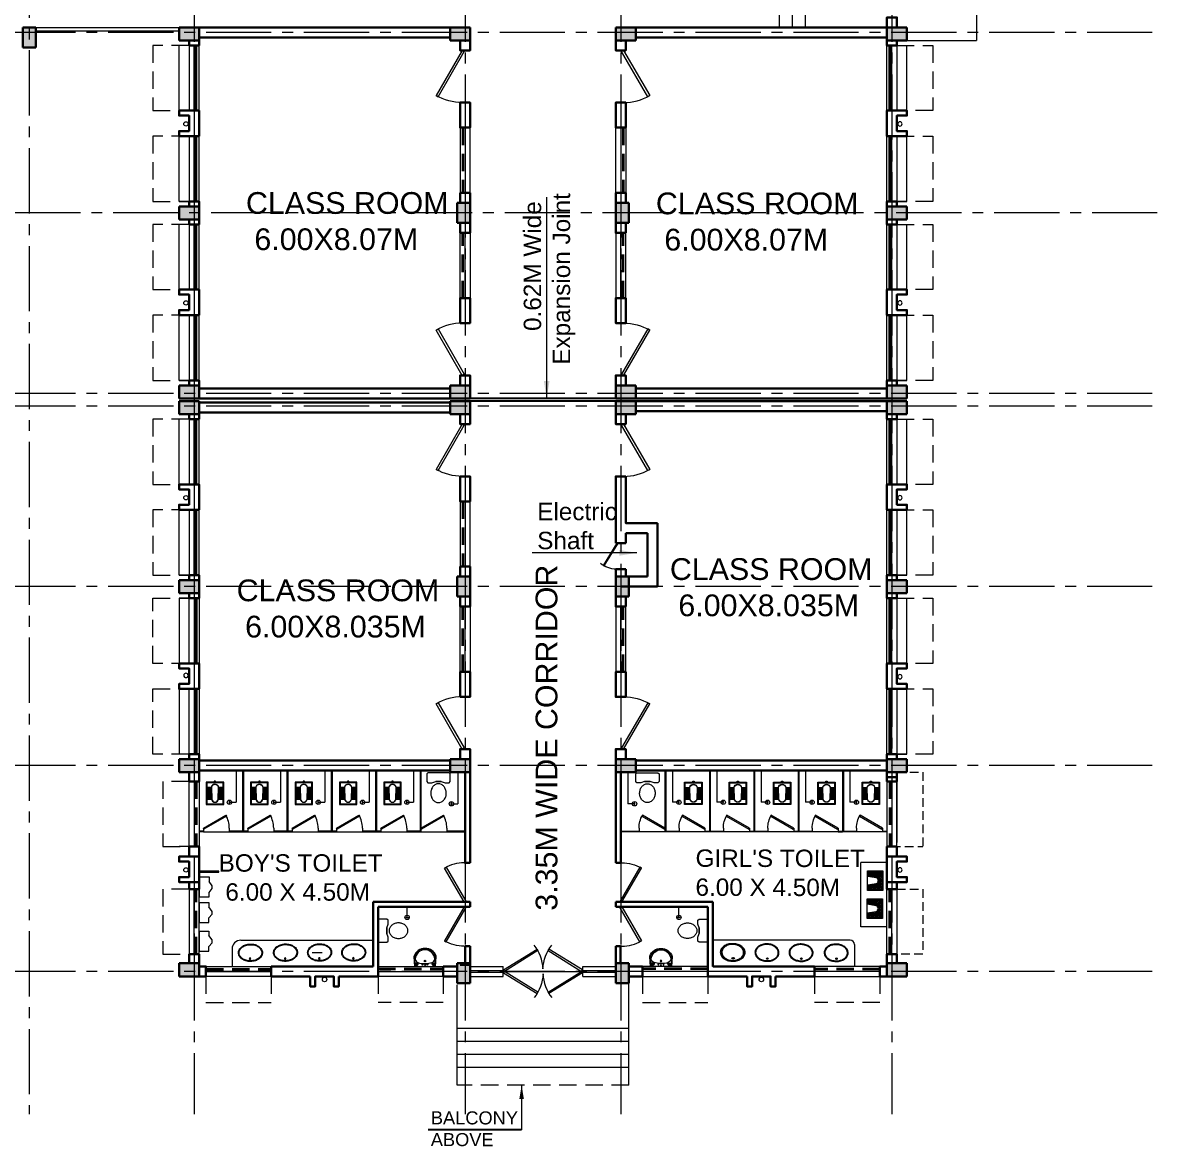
# Model space of a CAD drawing. Extents: x 1465 to 2206, y 779 to 1116.
# Drawn here: x 1836.21 to 1862.29, y 878.98 to 904.81 of the extents above; entities that cross this region are included whole.
import ezdxf

# ---------------------------------------------------------------- set-up
doc = ezdxf.new("R2010")
doc.units = 0
doc.header["$LTSCALE"] = 40
doc.header["$MEASUREMENT"] = 0
doc.linetypes.add('CENTER2', pattern=[1.125, 0.75, -0.125, 0.125, -0.125])
doc.linetypes.add('DASHED', pattern=[0.75, 0.5, -0.25])
doc.layers.get('0').update_dxf_attribs({"linetype": 'CONTINUOUS'})
for name, color, linetype, lineweight in [('CLL LEV.', 252, 'CONTINUOUS', 18), ('COLUMN', 251, 'CONTINUOUS', 30), ('CUBICAL TOILET', 160, 'CONTINUOUS', 9), ('Door', 54, 'CONTINUOUS', 15), ('elevation', 1, 'CONTINUOUS', 13), ('FIXTURE', 13, 'CONTINUOUS', 9), ('Furniture', 13, 'CONTINUOUS', 13), ('PROJECTION', 32, 'DASHED', 13), ('Railing', 22, 'CONTINUOUS', 13), ('Stair', 1, 'CONTINUOUS', 15), ('VENTILATOR', 6, 'DASHED', 13), ('Wall', 7, 'CONTINUOUS', 30), ('Window', 150, 'CONTINUOUS', 13), ('Window-Wall', 7, 'CONTINUOUS', 13)]:
    doc.layers.add(name, color=color, linetype=linetype, lineweight=lineweight)
for name, color, linetype in [('Dim', 251, 'CONTINUOUS'), ('EXPANSION JOINT', 244, 'CONTINUOUS'), ('GRID', 4, 'CENTER2'), ('Hatch', 251, 'CONTINUOUS'), ('Text', 7, 'CONTINUOUS')]:
    doc.layers.add(name, color=color, linetype=linetype)
doc.styles.add('L120', font='simplex.shx', dxfattribs={"height": 3})
doc.styles.get("Standard").update_dxf_attribs({"font": 'txt.shx', "height": 0.03937})
doc.styles.add('Tabrej.', font='GOTHIC.TTF', dxfattribs={"height": 1})
doc.dimstyles.get("Standard").update_dxf_attribs({"dimtxt": 0.18, "dimasz": 0.18, "dimexe": 0.18, "dimexo": 0.0625, "dimgap": 0.09, "dimtad": 0, "dimtih": 1, "dimtoh": 1, "dimdec": 4, "dimzin": 0, "dimdsep": 46, "dimtxsty": 'Standard', "dimcen": 0.09, "dimadec": 0, "dimazin": 0, "dimtfac": 1, "dimtdec": 4, "dimtofl": 0, "dimtmove": 0, "dimatfit": 3, "dimfxl": 0, "dimtolj": 1, "dimtzin": 0, "dimarcsym": 0})

# ---------------------------------------------------------------- blocks, each defined once
blk = doc.blocks.new('COLUMN 546')
at = {"layer": 'Hatch'}
h = blk.add_hatch(color=0, dxfattribs=at)
h.dxf.hatch_style = 1
h.paths.add_polyline_path([(0, 0), (0.3, 0), (0.3, 0.46), (0, 0.46)])
at = {"layer": 'COLUMN'}
for p, q in [((0.3, 0.46), (0, 0.46)), ((0, 0.46), (0, 0)), ((0.3, 0), (0.3, 0.46)), ((0, 0), (0.3, 0))]:
    blk.add_line(p, q, dxfattribs=at)
blk = doc.blocks.new('VENT 2')
at = {"layer": 'VENTILATOR', "ltscale": 0.02}
for p, q in [((0, 0.182), (1.5, 0.182)), ((0, 0.152), (1.5, 0.152))]:
    blk.add_line(p, q, dxfattribs=at)
at = {"layer": 'Window-Wall'}
for p, q in [((0, 0.23), (1.5, 0.23)), ((0, 0), (0, 0.23)), ((0, 0.115), (1.5, 0.115)), ((1.5, 0), (0, 0)), ((1.5, 0.23), (1.5, 0))]:
    blk.add_line(p, q, dxfattribs=at)
blk = doc.blocks.new('*U14')
for p, q in [((0, 0), (0, -6)), ((40, 0), (40, -6))]:
    blk.add_line(p, q)
blk.add_lwpolyline([(0, 0), (34.64, 20), (35.52, 18.48), (0.87, -1.52)], close=True)
blk.add_arc((0, 0), 40, 0, 30)
blk = doc.blocks.new('DOOR1')
at = {"layer": 'Door', "xscale": 0.0300000000000013, "yscale": 0.0300000000000013, "zscale": 0.0300000000000013}
blk.add_blockref('*U14', (0, 0.18), dxfattribs=at)
blk = doc.blocks.new('class 1')
at = {"layer": 'Wall'}
for points in [[(0.23, 0), (0, 0), (0, -0.23), (0.23, -0.23), (0.23, 0)], [(0.23, -1.43), (0, -1.43), (0, -2.005), (0.23, -2.005), (0.23, -1.43)], [(0.23, -3.505), (0, -3.505), (0, -3.735), (0.23, -3.735), (0.23, -3.505)]]:
    blk.add_lwpolyline(points, dxfattribs=at)
at = {"layer": 'Wall', "rotation": 270}
for name, p in [('DOOR1', (0, -0.23)), ('VENT 2', (0, -2.005))]:
    blk.add_blockref(name, p, dxfattribs=at)
blk = doc.blocks.new('WINDOW 1')
at = {"layer": 'CLL LEV.'}
for p, q in [((0, -0.23), (0, -0.46)), ((1.5, -0.23), (1.5, -0.46)), ((0, -0.46), (1.5, -0.46))]:
    blk.add_line(p, q, dxfattribs=at)
at = {"layer": 'PROJECTION', "ltscale": 0.02}
for p, q in [((0, -1.06), (0, -0.23)), ((1.5, -0.23), (1.5, -1.06)), ((1.5, -1.06), (0, -1.06))]:
    blk.add_line(p, q, dxfattribs=at)
at = {"layer": 'Window'}
for p, q in [((0, -0.051), (1.5, -0.051)), ((0, -0.081), (1.5, -0.081))]:
    blk.add_line(p, q, dxfattribs=at)
at = {"layer": 'Window-Wall'}
for p, q in [((0, 0), (1.5, 0)), ((0, -0.23), (0, 0)), ((1.5, 0), (1.5, -0.23)), ((0, -0.115), (1.5, -0.115)), ((1.5, -0.23), (0, -0.23))]:
    blk.add_line(p, q, dxfattribs=at)
blk = doc.blocks.new('SHAFT2')
at = {"layer": 'FIXTURE'}
blk.add_circle((0.302, 0.307), 0.05, dxfattribs=at)
at = {"layer": 'Wall'}
blk.add_lwpolyline([(0, 0.585), (0.46, 0.585), (0.46, 0.47), (0.23, 0.47), (0.23, 0.115), (0.46, 0.115), (0.46, 0), (0, 0), (0, 0.585)], dxfattribs=at)
blk = doc.blocks.new('Door - Left Hung 36 in.')
blk.add_lwpolyline([(0.8, -1.3), (0, 0), (31.2, 18), (31.9, 16.7)], close=True)
blk.add_arc((0, 0), 36, 0, 37.3101)
blk = doc.blocks.new('RSA BASIN 9')
for points in [[(-0.1, -16.2, 0.340881), (10, -9, 0.074195), (10.1, -8.9), (9.5, 0), (-9.5, 0), (-10, -8.8, 0.082611), (-10, -9.2, 0.330812), (-0.1, -16.2)], [(0, -15, 0.391482), (8.9, -6.7, 0.252869), (6.5, -3.5, 0.087242), (0, -2.5, 0.079484), (-6.5, -3.5, 0.2542), (-8.8, -6.7, 0.39026), (0, -15)], [(-8.6, -2, -0.907437), (-8.4, -1.8), (-7.5, -2.6, -0.907437), (-7.6, -2.7)], [(-8.2, -1.6, -0.907437), (-8.1, -1.5), (-7.1, -2.3, -0.907437), (-7.3, -2.4)], [(-7.8, -1.3, -0.907437), (-7.7, -1.2), (-6.8, -1.9, -0.907437), (-6.9, -2.1)], [(7.8, -1.3, 0.907437), (7.7, -1.2), (6.8, -1.9, 0.907437), (6.9, -2.1)], [(8.2, -1.6, 0.907437), (8.1, -1.5), (7.1, -2.3, 0.907437), (7.3, -2.4)], [(8.6, -2, 0.907437), (8.4, -1.8), (7.5, -2.6, 0.907437), (7.6, -2.7)]]:
    blk.add_lwpolyline(points, format="xyb", close=True)
for points in [[(-5.9, -3.3), (-6.2, -3, -0.183787), (-6.2, -2.7, 0.126662), (-6.2, -2.4), (-6.6, -1.4, 0.35453), (-7.1, -1), (-8.7, -1, 0.414214), (-9.1, -1.4), (-9.6, -9.1, 0.329849), (-0.1, -15.8, 0.338736), (9.6, -8.9, 0.075632), (9.7, -8.8), (9.1, -1.4, 0.414214), (8.7, -1), (7.1, -1, 0.35453), (6.6, -1.4), (6.2, -2.4, 0.126662), (6.2, -2.7, -0.183787), (6.2, -3), (5.9, -3.3)], [(-6.2, -3.4), (-6.2, -3.3, 0.220542), (-6.5, -3.1), (-8.7, -2.8, -0.361119), (-9.2, -2.3)], [(6.2, -3.4), (6.2, -3.3, -0.220542), (6.5, -3.1), (8.7, -2.8, 0.358803), (9.2, -2.3, 0.358803)]]:
    blk.add_lwpolyline(points, format="xyb")
for centre, radius in [((-2.3, -1.6), 0.399), ((0, -4.8), 0.771), ((0, -4.8), 0.602), ((0, -1.2), 0.399), ((2.3, -1.5), 0.399)]:
    blk.add_circle(centre, radius)
blk = doc.blocks.new('RSA CL6')
for p, q in [((5.5, 3.5), (5.5, 7.3)), ((5.9, 3.5), (5.9, 7.3)), ((6.3, 3.5), (6.3, 7.3)), ((6.7, 3.4), (6.7, 7.3)), ((7.1, 3.4), (7.1, 7.3)), ((7.5, 3.4), (7.5, 7.3)), ((7.9, 3.4), (7.9, 7.3)), ((8.3, 3.4), (8.3, 7.3)), ((8.7, 3.4), (8.7, 7.3)), ((9.1, 3.4), (9.1, 7.3)), ((9.4, 3.4), (9.4, 7.3)), ((9.8, 3.4), (9.8, 7.3)), ((10.2, 3.4), (10.2, 7.3)), ((10.6, 3.4), (10.6, 7.3)), ((11, 3.3), (11, 7.3)), ((11.4, 3.3), (11.4, 7.3)), ((11.8, 3.3), (11.8, 7.3)), ((12.2, 3.3), (12.2, 7.3)), ((12.6, 3.3), (12.6, 7.3)), ((13, 3.3), (13, 7.3)), ((13.4, 3.3), (13.4, 7.3)), ((13.8, 3.3), (13.8, 7.3)), ((14.2, 3.3), (14.2, 7.3)), ((14.6, 3.3), (14.6, 7.3)), ((15, 3.2), (15, 7.3)), ((15.4, 3.2), (15.4, 7.3)), ((15.7, 3.2), (15.7, 7.3)), ((16.1, 3.2), (16.1, 7.3)), ((16.1, 7.3), (16.1, 3.2)), ((5.5, -7.3), (5.5, -3.5)), ((5.9, -7.3), (5.9, -3.5)), ((6.3, -7.3), (6.3, -3.4)), ((6.7, -7.3), (6.7, -3.4)), ((7.1, -7.3), (7.1, -3.4)), ((7.5, -7.3), (7.5, -3.4)), ((7.9, -7.3), (7.9, -3.4)), ((8.3, -7.3), (8.3, -3.4)), ((8.7, -7.3), (8.7, -3.4)), ((9.1, -7.3), (9.1, -3.4)), ((9.4, -7.3), (9.4, -3.4)), ((9.8, -7.3), (9.8, -3.3)), ((10.2, -7.3), (10.2, -3.3)), ((10.6, -7.3), (10.6, -3.3)), ((11, -7.3), (11, -3.3)), ((11.4, -7.3), (11.4, -3.3)), ((11.8, -7.3), (11.8, -3.3)), ((12.2, -7.3), (12.2, -3.3)), ((12.6, -7.3), (12.6, -3.3)), ((13, -7.3), (13, -3.3)), ((13.4, -7.3), (13.4, -3.2)), ((13.8, -7.3), (13.8, -3.2)), ((14.2, -7.3), (14.2, -3.2)), ((14.6, -7.3), (14.6, -3.2)), ((15, -7.3), (15, -3.2)), ((15.4, -7.3), (15.4, -3.2)), ((15.7, -7.3), (15.7, -3.2)), ((16.1, -3.2), (16.1, -7.3)), ((16.1, -7.3), (16.1, -3.2))]:
    blk.add_line(p, q)
blk.add_lwpolyline([(0.8, -0.6), (0, -0.6), (0, 0.6), (0.8, 0.6)])
for points in [[(0.8, 7.9), (20.9, 7.9), (20.9, -7.9), (0.8, -7.9)], [(1.4, 7.3), (20.3, 7.3), (20.3, -7.3), (1.4, -7.3)]]:
    blk.add_lwpolyline(points, close=True)
for points in [[(5.5, 3.5), (16.1, 3.2, -0.899983), (16.1, -3.2), (5.5, -3.5, -0.799392)], [(5.5, 3.3), (16.1, 3, -0.897689), (16.1, -3), (5.6, -3.3, -0.793494), (5.5, 3.3)]]:
    blk.add_lwpolyline(points, format="xyb", close=True)
blk = doc.blocks.new('ENGLISH SHEET')
at = {"layer": 'FIXTURE'}
for p, q in [((4663.798, 251.204), (4663.773, 251.179)), ((4663.773, 251.179), (4663.773, 250.696)), ((4663.976, 251.204), (4663.798, 251.204)), ((4664.002, 251.179), (4663.976, 251.204)), ((4664.002, 251.09), (4664.002, 251.179)), ((4663.976, 251.001), (4664.002, 251.09)), ((4663.976, 250.874), (4663.976, 251.001)), ((4663.976, 251.001), (4663.976, 250.874)), ((4663.773, 250.696), (4663.798, 250.67)), ((4663.798, 250.67), (4663.976, 250.67)), ((4664.002, 250.785), (4663.976, 250.874)), ((4663.976, 250.67), (4664.002, 250.696)), ((4664.002, 250.696), (4664.002, 250.785))]:
    blk.add_line(p, q, dxfattribs=at)
blk.add_lwpolyline([(4664.459, 250.937, 0.117036), (4664.443, 251.003, 0.104338), (4664.396, 251.063, 0.09029), (4664.321, 251.105, 0.09898), (4664.243, 251.115, 0.08237), (4664.159, 251.101, 0.09029), (4664.09, 251.063, 0.104338), (4664.043, 251.003, 0.117036), (4664.027, 250.937, 0.117036), (4664.043, 250.871, 0.104338), (4664.09, 250.811, 0.09029), (4664.159, 250.773, 0.08237), (4664.243, 250.759, 0.08237), (4664.327, 250.773, 0.09029), (4664.396, 250.811, 0.104338), (4664.443, 250.871, 0.117036)], format="xyb", close=True, dxfattribs=at)
blk = doc.blocks.new('RSA BASIN 2')
for points in [[(10.7, -8.1, 0.12976), (10, -5.2, 0.106426), (7.6, -2.5, 0.084431), (4.3, -0.7, 0.073534), (0, 0, 0.073534), (-4.3, -0.5, 0.084431), (-7.7, -2.2, 0.106426), (-10.2, -4.8, 0.12976), (-11, -7.7, 0.12976), (-10.3, -10.6, 0.106426), (-7.9, -13.3, 0.084431), (-4.6, -15.1, 0.073534), (-0.3, -15.8, 0.073534), (4, -15.3, 0.084431), (7.4, -13.6, 0.106426), (9.9, -11, 0.12976)], [(10.1, -7.9, 0.119977), (9.4, -5.5, 0.106426), (7.3, -2.9, 0.084431), (4.1, -1.3, 0.073534), (0, -0.6, 0.073534), (-4.1, -1.1, 0.084431), (-7.4, -2.6, 0.106426), (-9.7, -5.1, 0.12976), (-10.4, -7.7, 0.009633), (-10.4, -7.9, 0.119977), (-9.8, -10.3, 0.106426), (-7.6, -12.9, 0.084431), (-4.4, -14.5, 0.073534), (-0.3, -15.2, 0.073534), (3.8, -14.7, 0.084431), (7.1, -13.2, 0.106426), (9.3, -10.7, 0.12976), (10.1, -8.1, 0.009633)]]:
    blk.add_lwpolyline(points, format="xyb", close=True)
for radius in [0.7, 0.479]:
    blk.add_circle((-0.5, -2.5), radius)
blk = doc.blocks.new('Urinal 1')
for p, q in [((0, 9), (9, 9)), ((0, 9), (0, -9)), ((9, 9), (9, 5)), ((12, 1), (9, 5)), ((12, -1.5), (12, 1)), ((0, -9), (9, -9)), ((9, -5), (12, -1.5)), ((9, -9), (9, -5))]:
    blk.add_line(p, q)
blk = doc.blocks.new('*X19')
at = {"color": 0}
for p, q in [((705, 323), (943, 561)), ((705, 365), (900, 561)), ((705, 408), (858, 561)), ((705, 450), (815, 561)), ((705, 493), (773, 561)), ((705, 535), (730, 561)), ((848, 383), (705, 526)), ((854, 419), (712, 561)), ((866, 449), (755, 561)), ((888, 469), (797, 561)), ((921, 479), (839, 561)), ((1145, 298), (882, 561)), ((899, 474), (985, 561)), ((1145, 340), (924, 561)), ((944, 477), (1027, 561)), ((1145, 383), (967, 561)), ((971, 462), (1070, 561)), ((990, 438), (1112, 561)), ((998, 404), (1145, 551)), ((1145, 425), (1009, 561)), ((1145, 467), (1051, 561)), ((1145, 510), (1094, 561)), ((1145, 552), (1136, 561)), ((842, 346), (705, 483)), ((835, 310), (705, 441)), ((705, 280), (858, 434)), ((829, 274), (705, 398)), ((705, 238), (847, 381)), ((823, 237), (705, 356)), ((798, 221), (705, 314)), ((755, 221), (705, 271)), ((730, 221), (839, 330)), ((772, 221), (830, 279)), ((1145, 255), (999, 401)), ((1004, 368), (1145, 508)), ((1137, 221), (1007, 350)), ((1011, 332), (1145, 466)), ((1095, 221), (1016, 299)), ((1017, 295), (1145, 423)), ((1023, 259), (1145, 381)), ((1029, 223), (1145, 339)), ((1069, 221), (1145, 296)), ((713, 221), (705, 229)), ((815, 221), (822, 228)), ((1052, 221), (1024, 248)), ((1112, 221), (1145, 254))]:
    blk.add_line(p, q, dxfattribs=at)
blk = doc.blocks.new('RSA CL7')
blk.add_lwpolyline([(8.9, 0), (-8.9, 0), (-8.9, -13.8), (-3.9, -13.8), (3.9, -13.8), (8.9, -13.8)], close=True)
blk.add_lwpolyline([(-4.1, -13.6), (-2.8, -5.7, -0.835943), (2.8, -5.8), (4.1, -13.6), (8.7, -13.6), (8.7, -0.2), (-8.7, -0.2), (-8.7, -13.6)], format="xyb", close=True)
blk.add_lwpolyline([(-3.9, -13.8), (-2.6, -5.8, -0.835548), (2.6, -5.8), (3.9, -13.8)], format="xyb")
for centre, start, end in [((-1.4, -4.1), 207.2135, 40.9564), ((0, -3.6), 185.8999, 355.8249), ((1.5, -4.1), 140.9962, 329.3468)]:
    blk.add_arc(centre, 0.493, start, end)
at = {"xscale": 0.0393714285714286, "yscale": 0.0393714285714286, "zscale": 0.0393714285714286}
blk.add_blockref('*X19', (-36.4, -22.3), dxfattribs=at)
blk = doc.blocks.new('GTREY')
at = {"layer": 'GRID', "lineweight": 18, "ltscale": 0.05}
for p, q in [((49.375, 5.343), (49.375, -45.5572)), ((55.605, 5.343), (55.605, -45.5572)), ((59.185, 5.343), (59.185, -45.5572)), ((65.415, 5.343), (65.415, -45.5572)), ((45.587, 3.6467), (45.587, -45.5572)), ((71.4016, -20.69), (-4.1023, -20.69)), ((71.5166, -24.84), (-3.9873, -24.84)), ((71.4016, -28.99), (-2.5941, -28.99)), ((71.4016, -29.282), (-2.5941, -29.282)), ((71.4016, -33.4319), (-4.1023, -33.4319)), ((71.4016, -37.5469), (-4.1023, -37.5469)), ((71.4016, -42.277), (-4.1023, -42.277))]:
    blk.add_line(p, q, dxfattribs=at)
blk = doc.blocks.new('567UYH')
at = {"ltscale": 0.05}
blk.add_line((41.74, -32.734), (41.74, -32.734), dxfattribs=at)
at = {"color": 2}
blk.add_line((34.758, -41.544), (34.991, -41.546), dxfattribs=at)
at = {"layer": 'CLL LEV.'}
for p, q in [((31.93, -37.397), (31.7, -37.397)), ((31.93, -37.397), (31.7, -37.397)), ((48.2, -37.397), (48.43, -37.397)), ((31.93, -39.109), (31.7, -39.109)), ((31.93, -41.792), (31.7, -41.792))]:
    blk.add_line(p, q, dxfattribs=at)
at = {"layer": 'CUBICAL TOILET', "ltscale": 0.01}
for p, q in [((33.16, -37.362), (33.16, -38.752)), ((33.18, -37.362), (33.18, -38.752)), ((34.18, -37.362), (34.18, -38.752)), ((34.2, -37.362), (34.2, -38.752)), ((35.2, -37.362), (35.2, -38.752)), ((35.2, -37.362), (35.2, -38.752)), ((35.22, -37.362), (35.22, -38.752)), ((35.22, -37.362), (35.22, -38.752)), ((36.22, -37.362), (36.22, -38.752)), ((36.22, -37.362), (36.22, -38.752)), ((36.24, -37.362), (36.24, -38.752)), ((36.24, -37.362), (36.24, -38.752)), ((37.24, -37.362), (37.24, -38.752)), ((37.26, -37.362), (37.26, -38.772)), ((38.28, -37.397), (38.28, -38.752)), ((38.28, -37.397), (38.28, -38.752)), ((42.87, -37.362), (42.87, -38.772)), ((42.89, -37.362), (42.89, -38.752)), ((43.89, -37.362), (43.89, -38.752)), ((43.89, -37.362), (43.89, -38.752)), ((43.91, -37.362), (43.91, -38.752)), ((43.91, -37.362), (43.91, -38.752)), ((44.91, -37.362), (44.91, -38.752)), ((44.91, -37.362), (44.91, -38.752)), ((44.93, -37.362), (44.93, -38.752)), ((44.93, -37.362), (44.93, -38.752)), ((45.93, -37.362), (45.93, -38.752)), ((45.95, -37.362), (45.95, -38.752)), ((46.95, -37.362), (46.95, -38.752)), ((46.97, -37.362), (46.97, -38.752)), ((32.26, -38.752), (32.16, -38.752)), ((32.26, -38.772), (32.16, -38.772)), ((32.26, -38.752), (32.26, -38.772)), ((33.16, -38.752), (32.856, -38.752)), ((32.856, -38.752), (32.856, -38.772)), ((32.856, -38.772), (33.28, -38.772)), ((33.28, -38.752), (33.18, -38.752)), ((33.28, -38.752), (33.18, -38.752)), ((33.28, -38.772), (33.18, -38.772)), ((33.28, -38.752), (33.28, -38.772)), ((33.28, -38.752), (33.28, -38.772)), ((34.18, -38.752), (33.876, -38.752)), ((33.876, -38.752), (33.876, -38.772)), ((33.876, -38.752), (33.876, -38.772)), ((33.876, -38.772), (34.3, -38.772)), ((34.18, -38.752), (34.177, -38.752)), ((34.3, -38.752), (34.2, -38.752)), ((34.3, -38.752), (34.3, -38.772)), ((34.3, -38.752), (34.3, -38.772)), ((35.2, -38.752), (34.896, -38.752)), ((34.896, -38.752), (34.896, -38.772)), ((34.896, -38.752), (34.896, -38.772)), ((34.896, -38.772), (35.5, -38.772)), ((35.2, -38.752), (35.197, -38.752)), ((35.32, -38.752), (35.22, -38.752)), ((35.32, -38.752), (35.32, -38.772)), ((35.32, -38.752), (35.32, -38.772)), ((36.22, -38.752), (35.916, -38.752)), ((35.916, -38.752), (35.916, -38.772)), ((35.916, -38.752), (35.916, -38.772)), ((35.916, -38.772), (36.52, -38.772)), ((36.22, -38.752), (36.217, -38.752)), ((36.34, -38.752), (36.24, -38.752)), ((36.34, -38.752), (36.34, -38.772)), ((36.34, -38.752), (36.34, -38.772)), ((37.24, -38.752), (36.936, -38.752)), ((36.936, -38.752), (36.936, -38.772)), ((36.936, -38.752), (36.936, -38.772)), ((36.936, -38.772), (37.26, -38.772)), ((37.24, -38.752), (37.237, -38.752)), ((37.24, -38.752), (37.237, -38.752)), ((38.28, -38.752), (37.856, -38.752)), ((37.856, -38.752), (37.856, -38.772)), ((37.856, -38.752), (37.856, -38.772)), ((37.856, -38.772), (38.28, -38.772)), ((38.16, -38.752), (38.157, -38.752)), ((41.85, -38.752), (42.274, -38.752)), ((42.274, -38.772), (41.85, -38.772)), ((41.97, -38.752), (41.973, -38.752)), ((42.274, -38.752), (42.274, -38.772)), ((42.274, -38.752), (42.274, -38.772)), ((43.194, -38.772), (42.87, -38.772)), ((42.89, -38.752), (42.893, -38.752)), ((42.89, -38.752), (43.194, -38.752)), ((42.89, -38.752), (42.893, -38.752)), ((43.194, -38.752), (43.194, -38.772)), ((43.194, -38.752), (43.194, -38.772)), ((44.214, -38.772), (43.61, -38.772)), ((43.79, -38.752), (43.89, -38.752)), ((43.79, -38.752), (43.79, -38.772)), ((43.79, -38.752), (43.79, -38.772)), ((43.91, -38.752), (43.913, -38.752)), ((43.91, -38.752), (44.214, -38.752)), ((44.214, -38.752), (44.214, -38.772)), ((44.214, -38.752), (44.214, -38.772)), ((45.234, -38.772), (44.63, -38.772)), ((44.81, -38.752), (44.91, -38.752)), ((44.81, -38.752), (44.81, -38.772)), ((44.81, -38.752), (44.81, -38.772)), ((44.93, -38.752), (44.933, -38.752)), ((44.93, -38.752), (45.234, -38.752)), ((45.234, -38.752), (45.234, -38.772)), ((45.234, -38.752), (45.234, -38.772)), ((45.83, -38.752), (45.93, -38.752)), ((45.83, -38.752), (45.83, -38.772)), ((45.83, -38.752), (45.83, -38.772)), ((46.254, -38.772), (45.83, -38.772)), ((45.95, -38.752), (46.254, -38.752)), ((46.254, -38.752), (46.254, -38.772)), ((46.254, -38.752), (46.254, -38.772)), ((46.85, -38.752), (46.95, -38.752)), ((46.85, -38.752), (46.85, -38.772)), ((46.85, -38.752), (46.95, -38.752)), ((46.85, -38.752), (46.85, -38.772)), ((47.274, -38.772), (46.85, -38.772)), ((46.85, -38.772), (46.95, -38.772)), ((46.97, -38.752), (47.274, -38.752)), ((47.274, -38.752), (47.274, -38.772)), ((47.87, -38.752), (47.97, -38.752)), ((47.87, -38.752), (47.87, -38.772)), ((47.87, -38.752), (47.87, -38.772)), ((47.97, -38.772), (47.87, -38.772))]:
    blk.add_line(p, q, dxfattribs=at)
at = {"layer": 'Dim'}
blk.add_line((39.575, -45.618), (37.43, -45.618), dxfattribs=at)
at = {"layer": 'Door'}
for p, q in [((32.26, -38.772), (32.856, -38.772)), ((33.28, -38.772), (33.876, -38.772)), ((34.3, -38.772), (34.896, -38.772)), ((35.32, -38.772), (35.916, -38.772)), ((36.34, -38.772), (36.936, -38.772)), ((37.26, -38.772), (37.856, -38.772)), ((42.87, -38.772), (42.274, -38.772)), ((43.79, -38.772), (43.194, -38.772)), ((44.81, -38.772), (44.214, -38.772)), ((45.83, -38.772), (45.234, -38.772)), ((46.85, -38.772), (46.254, -38.772)), ((47.87, -38.772), (47.274, -38.772)), ((47.966, -39.471), (47.37, -39.471)), ((47.37, -40.955), (47.37, -39.471)), ((47.966, -40.955), (47.37, -40.955)), ((39.152, -41.977), (40.981, -41.977))]:
    blk.add_line(p, q, dxfattribs=at)
at = {"layer": 'EXPANSION JOINT', "linetype": 'ByBlock', "ltscale": 0.05}
for p, q in [((41.74, -28.805), (38.39, -28.805)), ((41.74, -28.867), (38.39, -28.867))]:
    blk.add_line(p, q, dxfattribs=at)
at = {"layer": 'FIXTURE'}
for p, q in [((32.92, -41.462), (32.92, -41.862)), ((33.12, -41.262), (36.16, -41.262)), ((47.127, -41.262), (43.976, -41.262)), ((47.227, -41.362), (47.227, -41.862))]:
    blk.add_line(p, q, dxfattribs=at)
blk.add_lwpolyline([(32.617, -39.672), (32.16, -39.672), (32.16, -39.697), (32.617, -39.697)], close=True, dxfattribs=at)
for centre in [(35.045, -42.164), (45.085, -42.164), (45.088, -42.164)]:
    blk.add_circle(centre, 0.05, dxfattribs=at)
for centre, radius, start, end in [((33.12, -41.462), 0.2, 90, 180), ((47.127, -41.362), 0.1, 360, 90)]:
    blk.add_arc(centre, radius, start, end, dxfattribs=at)
at = {"layer": 'Furniture', "ltscale": 0.05}
for p, q in [((33.01, -37.362), (33.01, -38.09)), ((34.03, -37.362), (34.03, -38.09)), ((35.05, -37.362), (35.05, -38.09)), ((36.07, -37.362), (36.07, -38.09)), ((37.09, -37.362), (37.09, -38.09)), ((38.11, -37.397), (38.11, -38.125)), ((42.02, -37.397), (42.02, -38.125)), ((43.04, -37.362), (43.04, -38.09)), ((44.06, -37.362), (44.06, -38.09)), ((45.08, -37.362), (45.08, -38.09)), ((46.1, -37.362), (46.1, -38.09)), ((47.12, -37.362), (47.12, -38.09)), ((32.86, -38.124), (32.86, -38.056)), ((33.88, -38.124), (33.88, -38.056)), ((34.9, -38.124), (34.9, -38.056)), ((35.92, -38.124), (35.92, -38.056)), ((36.94, -38.124), (36.94, -38.056)), ((43.19, -38.124), (43.19, -38.056)), ((44.21, -38.124), (44.21, -38.056)), ((45.23, -38.124), (45.23, -38.056)), ((46.25, -38.124), (46.25, -38.056)), ((47.27, -38.124), (47.27, -38.056)), ((32.844, -38.09), (33.01, -38.09)), ((33.864, -38.09), (34.03, -38.09)), ((34.884, -38.09), (35.05, -38.09)), ((35.904, -38.09), (36.07, -38.09)), ((36.924, -38.09), (37.09, -38.09)), ((37.944, -38.125), (38.11, -38.125)), ((37.96, -38.159), (37.96, -38.091)), ((42.186, -38.125), (42.02, -38.125)), ((42.17, -38.159), (42.17, -38.091)), ((43.206, -38.09), (43.04, -38.09)), ((44.226, -38.09), (44.06, -38.09)), ((45.246, -38.09), (45.08, -38.09)), ((46.266, -38.09), (46.1, -38.09)), ((47.286, -38.09), (47.12, -38.09)), ((36.944, -40.752), (36.944, -40.496)), ((43.189, -40.752), (43.189, -40.496)), ((36.91, -40.736), (36.978, -40.736)), ((43.223, -40.736), (43.155, -40.736))]:
    blk.add_line(p, q, dxfattribs=at)
for centre in [(32.86, -38.09), (33.88, -38.09), (34.9, -38.09), (35.92, -38.09), (36.94, -38.09), (37.96, -38.125), (42.17, -38.125), (43.19, -38.09), (44.21, -38.09), (45.23, -38.09), (46.25, -38.09), (47.27, -38.09), (36.944, -40.736), (43.189, -40.736)]:
    blk.add_circle(centre, 0.05, dxfattribs=at)
at = {"layer": 'PROJECTION', "ltscale": 0.01}
for p, q in [((48.2, -37.397), (48.8, -37.397)), ((48.8, -37.397), (48.8, -39.109)), ((48.085, -39.109), (48.8, -39.109)), ((48.2, -40.084), (48.8, -40.084)), ((48.8, -40.084), (48.8, -41.584)), ((48.8, -41.584), (48.2, -41.584))]:
    blk.add_line(p, q, dxfattribs=at)
at = {"layer": 'PROJECTION', "ltscale": 0.02}
for p, q in [((31.93, -37.609), (31.33, -37.609)), ((31.33, -37.609), (31.33, -39.109)), ((31.33, -39.109), (31.93, -39.109)), ((31.33, -40.084), (31.33, -41.584)), ((31.93, -40.084), (31.33, -40.084)), ((31.33, -41.584), (31.93, -41.584)), ((32.32, -42.092), (32.32, -42.692)), ((33.82, -42.092), (33.82, -42.692)), ((36.275, -42.092), (36.275, -42.692)), ((37.775, -42.092), (37.775, -42.692)), ((38.09, -44.592), (38.09, -42.092)), ((42.04, -44.187), (42.04, -42.092)), ((42.04, -44.592), (42.04, -42.092)), ((42.355, -42.092), (42.355, -42.692)), ((43.858, -42.092), (43.858, -42.692)), ((46.31, -42.092), (46.31, -42.692)), ((47.81, -42.092), (47.81, -42.692)), ((32.32, -42.692), (33.82, -42.692)), ((37.775, -42.692), (36.275, -42.692)), ((42.355, -42.692), (43.855, -42.692)), ((42.358, -42.692), (43.858, -42.692)), ((47.81, -42.692), (46.31, -42.692)), ((42.04, -44.592), (38.09, -44.592))]:
    blk.add_line(p, q, dxfattribs=at)
at = {"layer": 'Railing', "linetype": 'ByBlock', "ltscale": 0.05}
for p, q in [((28.407, -20.275), (31.7, -20.275)), ((28.407, -20.355), (31.7, -20.355))]:
    blk.add_line(p, q, dxfattribs=at)
at = {"layer": 'Railing'}
for p, q in [((38.09, -41.803), (38.09, -41.853)), ((42.04, -41.803), (42.04, -41.853)), ((42.043, -41.803), (42.043, -41.853))]:
    blk.add_line(p, q, dxfattribs=at)
at = {"layer": 'Stair', "linetype": 'ByBlock', "ltscale": 0.05}
for p, q in [((50.03, -18.075), (50.03, -20.575)), ((45.5, -20.275), (45.5, -18.445)), ((45.8, -20.275), (45.8, -18.445)), ((46.1, -20.275), (46.1, -18.445)), ((48.43, -20.575), (50.03, -20.575)), ((38.09, -44.187), (38.09, -42.285)), ((42.04, -44.187), (42.04, -42.285)), ((42.04, -43.287), (38.09, -43.287)), ((42.04, -43.587), (38.09, -43.587)), ((42.04, -43.887), (38.09, -43.887)), ((42.04, -44.187), (38.09, -44.187))]:
    blk.add_line(p, q, dxfattribs=at)
at = {"layer": 'VENTILATOR', "ltscale": 0.02}
for p, q in [((32.079, -37.609), (32.079, -39.109)), ((32.109, -37.609), (32.109, -39.109)), ((48.021, -37.609), (48.021, -39.109)), ((48.051, -37.609), (48.051, -39.109)), ((32.079, -41.584), (32.079, -40.084)), ((32.109, -41.584), (32.109, -40.084)), ((48.021, -41.584), (48.021, -40.084)), ((48.051, -41.584), (48.051, -40.084)), ((36.275, -41.904), (37.775, -41.904)), ((36.275, -41.934), (37.775, -41.934)), ((43.855, -41.904), (42.355, -41.904)), ((43.855, -41.934), (42.355, -41.934)), ((43.858, -41.904), (42.358, -41.904)), ((43.858, -41.934), (42.358, -41.934))]:
    blk.add_line(p, q, dxfattribs=at)
at = {"layer": 'Wall'}
for p, q in [((37.93, -20.275), (32.16, -20.275)), ((42.2, -20.275), (47.97, -20.275)), ((37.93, -20.505), (32.16, -20.505)), ((42.2, -20.505), (47.97, -20.505)), ((37.93, -28.575), (32.16, -28.575)), ((42.2, -28.575), (47.97, -28.575)), ((37.93, -28.805), (32.16, -28.805)), ((37.93, -28.902), (32.16, -28.902)), ((42.2, -28.805), (47.97, -28.805)), ((42.2, -28.867), (47.97, -28.867)), ((37.93, -29.132), (32.16, -29.132)), ((42.2, -29.097), (47.97, -29.097)), ((41.74, -31.787), (41.74, -32.132)), ((42.7, -33.132), (42.7, -31.672)), ((42.47, -31.902), (41.97, -31.902)), ((41.97, -31.902), (41.97, -32.132)), ((42.47, -32.902), (42.47, -31.902)), ((41.97, -32.132), (41.74, -32.132)), ((41.74, -32.734), (41.74, -32.902)), ((41.74, -32.734), (41.97, -32.734)), ((41.97, -32.734), (41.97, -32.902)), ((41.97, -32.902), (42.47, -32.902)), ((41.855, -33.132), (42.7, -33.132)), ((32.16, -37.132), (37.93, -37.132)), ((37.93, -37.132), (32.16, -37.132)), ((37.93, -37.132), (32.16, -37.132)), ((42.2, -37.132), (47.97, -37.132)), ((47.97, -37.132), (42.2, -37.132)), ((47.97, -37.132), (42.2, -37.132)), ((32.16, -37.362), (37.93, -37.362)), ((37.93, -37.362), (32.16, -37.362)), ((37.93, -37.362), (32.16, -37.362)), ((42.2, -37.362), (47.97, -37.362)), ((47.97, -37.362), (42.2, -37.362)), ((47.97, -37.362), (42.2, -37.362)), ((38.28, -41.396), (38.39, -41.396)), ((41.85, -41.396), (41.74, -41.396)), ((38.16, -41.827), (38.39, -41.827))]:
    blk.add_line(p, q, dxfattribs=at)
at = {"layer": 'Wall', "ltscale": 0.05}
for p, q in [((38.28, -37.397), (38.28, -39.481)), ((38.39, -37.397), (38.39, -39.481)), ((41.74, -37.363), (41.74, -39.481)), ((41.855, -37.397), (41.855, -39.481)), ((38.39, -39.481), (38.28, -39.481)), ((41.74, -39.481), (41.855, -39.481)), ((36.16, -40.381), (36.16, -41.862)), ((38.39, -40.381), (36.16, -40.381)), ((38.39, -40.381), (38.28, -40.381)), ((38.39, -40.381), (38.39, -40.496)), ((41.743, -40.381), (41.852, -40.381)), ((41.743, -40.381), (43.973, -40.381)), ((41.743, -40.381), (41.743, -40.496)), ((43.973, -40.381), (43.973, -41.862)), ((36.275, -40.496), (36.275, -42.092)), ((38.39, -40.496), (36.275, -40.496)), ((41.743, -40.496), (43.858, -40.496)), ((43.858, -40.496), (43.858, -42.092)), ((38.28, -41.792), (38.28, -41.396)), ((38.39, -41.792), (38.39, -41.396)), ((41.74, -41.792), (41.74, -41.396)), ((41.85, -41.792), (41.85, -41.396))]:
    blk.add_line(p, q, dxfattribs=at)
at = {"layer": 'Wall'}
for points in [[(48.2, -20.275), (48.2, -20.045), (47.97, -20.045), (47.97, -20.275), (48.2, -20.275)], [(31.93, -20.575), (31.93, -20.69), (32.16, -20.69), (32.16, -20.575), (31.93, -20.575)], [(48.2, -20.575), (48.2, -20.69), (47.97, -20.69), (47.97, -20.575), (48.2, -20.575)], [(31.93, -24.39), (31.93, -24.275), (32.16, -24.275), (32.16, -24.39), (31.93, -24.39)], [(31.93, -24.275), (31.93, -24.39), (32.16, -24.39), (32.16, -24.275), (31.93, -24.275)], [(48.2, -24.39), (48.2, -24.275), (47.97, -24.275), (47.97, -24.39), (48.2, -24.39)], [(48.2, -24.275), (48.2, -24.39), (47.97, -24.39), (47.97, -24.275), (48.2, -24.275)], [(31.93, -24.69), (31.93, -24.805), (32.16, -24.805), (32.16, -24.69), (31.93, -24.69)], [(48.2, -24.69), (48.2, -24.805), (47.97, -24.805), (47.97, -24.69), (48.2, -24.69)], [(31.93, -28.505), (31.93, -28.39), (32.16, -28.39), (32.16, -28.505), (31.93, -28.505)], [(31.93, -28.39), (31.93, -28.505), (32.16, -28.505), (32.16, -28.39), (31.93, -28.39)], [(48.2, -28.505), (48.2, -28.39), (47.97, -28.39), (47.97, -28.505), (48.2, -28.505)], [(48.2, -28.39), (48.2, -28.505), (47.97, -28.505), (47.97, -28.39), (48.2, -28.39)], [(31.93, -29.167), (31.93, -29.282), (32.16, -29.282), (32.16, -29.167), (31.93, -29.167)], [(41.97, -29.167), (41.74, -29.167), (41.74, -29.397), (41.97, -29.397), (41.97, -29.167)], [(48.2, -29.167), (48.2, -29.282), (47.97, -29.282), (47.97, -29.167), (48.2, -29.167)], [(41.97, -30.597), (41.74, -30.597), (41.74, -31.787)], [(42.7, -31.672), (41.97, -31.672), (41.97, -30.597)], [(31.93, -32.982), (31.93, -32.867), (32.16, -32.867), (32.16, -32.982), (31.93, -32.982)], [(31.93, -32.867), (31.93, -32.982), (32.16, -32.982), (32.16, -32.867), (31.93, -32.867)], [(48.2, -32.982), (48.2, -32.867), (47.97, -32.867), (47.97, -32.982), (48.2, -32.982)], [(48.2, -32.867), (48.2, -32.982), (47.97, -32.982), (47.97, -32.867), (48.2, -32.867)], [(31.93, -33.282), (31.93, -33.397), (32.16, -33.397), (32.16, -33.282), (31.93, -33.282)], [(31.93, -33.397), (31.93, -33.282), (32.16, -33.282), (32.16, -33.397), (31.93, -33.397)], [(48.2, -33.282), (48.2, -33.397), (47.97, -33.397), (47.97, -33.282), (48.2, -33.282)], [(31.93, -37.097), (31.93, -36.982), (32.16, -36.982), (32.16, -37.097), (31.93, -37.097)], [(48.2, -37.097), (48.2, -36.982), (47.97, -36.982), (47.97, -37.097), (48.2, -37.097)], [(48.2, -36.982), (48.2, -37.097), (47.97, -37.097), (47.97, -36.982), (48.2, -36.982)], [(31.93, -37.402), (31.93, -37.609), (32.16, -37.609), (32.16, -37.397), (31.93, -37.397)], [(31.93, -37.517), (31.93, -37.397), (32.16, -37.397), (32.16, -37.609), (31.93, -37.609)], [(36.56, -37.362), (33.92, -37.362)], [(48.2, -37.397), (48.2, -37.512), (47.97, -37.512), (47.97, -37.397), (48.2, -37.397)], [(48.2, -37.397), (48.2, -37.512), (47.97, -37.512), (47.97, -37.397), (48.2, -37.397)], [(48.2, -37.402), (48.2, -37.609), (47.97, -37.609), (47.97, -37.397), (48.2, -37.397)], [(48.2, -37.517), (48.2, -37.397), (47.97, -37.397), (47.97, -37.609), (48.2, -37.609)], [(31.93, -39.339), (31.93, -39.109), (32.16, -39.109), (32.16, -39.339), (31.93, -39.339)], [(48.2, -39.339), (48.2, -39.109), (47.97, -39.109), (47.97, -39.339), (48.2, -39.339)], [(31.93, -39.924), (31.93, -40.084), (32.16, -40.084), (32.16, -39.924), (31.93, -39.924)], [(48.2, -39.924), (48.2, -40.084), (47.97, -40.084), (47.97, -39.924), (48.2, -39.924)], [(31.93, -41.792), (31.93, -41.584), (32.16, -41.584), (32.16, -41.792), (31.93, -41.792)], [(31.93, -41.677), (31.93, -41.792), (32.16, -41.792), (32.16, -41.584), (31.93, -41.584)], [(48.2, -41.792), (48.2, -41.584), (47.97, -41.584), (47.97, -41.792), (48.2, -41.792)], [(48.2, -41.677), (48.2, -41.792), (47.97, -41.792), (47.97, -41.584), (48.2, -41.584)], [(32.16, -41.862), (32.16, -42.092), (32.32, -42.092), (32.32, -41.862), (32.16, -41.862)], [(33.82, -41.862), (33.82, -42.092), (34.717, -42.092)], [(36.16, -41.862), (33.82, -41.862)], [(37.775, -41.862), (37.775, -42.092), (38.09, -42.092), (38.09, -41.862), (37.775, -41.862)], [(42.355, -41.862), (42.355, -42.092), (42.04, -42.092), (42.04, -41.862), (42.355, -41.862)], [(46.31, -41.862), (43.975, -41.862), (43.975, -41.862)], [(46.31, -41.862), (46.31, -42.092), (45.412, -42.092)], [(47.97, -41.862), (47.97, -42.092), (47.81, -42.092), (47.81, -41.862), (47.97, -41.862)], [(35.372, -42.092), (35.372, -42.322), (35.257, -42.322), (35.257, -42.092), (34.832, -42.092), (34.832, -42.322), (34.717, -42.322), (34.717, -42.092)], [(35.372, -42.092), (36.275, -42.092), (36.275, -42.092)], [(44.76, -42.092), (43.858, -42.092), (43.858, -42.092)], [(44.757, -42.092), (44.757, -42.322), (44.872, -42.322), (44.872, -42.092), (45.297, -42.092), (45.297, -42.322), (45.412, -42.322), (45.412, -42.092)]]:
    blk.add_lwpolyline(points, dxfattribs=at)
at = {"layer": 'Window', "ltscale": 0.05}
for p, q in [((38.39, -41.862), (39.152, -41.862)), ((39.152, -41.961), (38.39, -41.961)), ((39.152, -42.092), (39.152, -41.862)), ((40.981, -41.862), (41.74, -41.862)), ((40.981, -42.092), (40.981, -41.862)), ((41.74, -41.961), (40.981, -41.961)), ((39.152, -42.003), (38.39, -42.003)), ((38.39, -42.092), (39.152, -42.092)), ((41.74, -42.003), (40.981, -42.003)), ((40.981, -42.092), (41.74, -42.092))]:
    blk.add_line(p, q, dxfattribs=at)
at = {"layer": 'Window-Wall'}
for p, q in [((47.97, -37.512), (48.2, -37.512)), ((47.97, -37.512), (48.2, -37.512)), ((48.2, -37.512), (48.2, -39.012)), ((31.93, -39.109), (31.93, -37.609)), ((31.93, -37.609), (32.16, -37.609)), ((32.045, -37.609), (32.045, -39.109)), ((32.16, -37.609), (32.16, -39.109)), ((47.97, -37.609), (47.97, -39.109)), ((48.2, -37.609), (47.97, -37.609)), ((48.085, -37.609), (48.085, -39.109)), ((48.2, -39.109), (48.2, -37.609)), ((31.93, -40.084), (31.93, -41.584)), ((32.045, -41.584), (32.045, -40.084)), ((32.16, -41.584), (32.16, -40.084)), ((47.97, -41.584), (47.97, -40.084)), ((48.085, -41.584), (48.085, -40.084)), ((48.2, -40.084), (48.2, -41.584)), ((48.2, -40.177), (48.2, -41.677)), ((31.93, -41.584), (32.16, -41.584)), ((48.2, -41.584), (47.97, -41.584)), ((36.275, -41.862), (37.775, -41.862)), ((36.275, -41.977), (37.775, -41.977)), ((43.855, -41.862), (42.355, -41.862)), ((43.855, -41.977), (42.355, -41.977)), ((43.858, -41.862), (42.358, -41.862)), ((43.858, -41.977), (42.358, -41.977)), ((32.275, -42.092), (32.16, -42.092)), ((33.82, -42.092), (33.935, -42.092)), ((37.775, -42.092), (36.27, -42.092)), ((37.697, -42.092), (37.652, -42.092)), ((42.355, -42.092), (43.86, -42.092)), ((42.358, -42.092), (43.863, -42.092)), ((42.433, -42.092), (42.478, -42.092)), ((42.435, -42.092), (42.48, -42.092)), ((46.31, -42.092), (46.195, -42.092)), ((47.855, -42.092), (47.97, -42.092))]:
    blk.add_line(p, q, dxfattribs=at)
at = {"linetype": 'ByBlock', "xscale": -1}
for p in [(38.39, -20.575), (38.39, -29.167)]:
    blk.add_blockref('class 1', p, dxfattribs=at)
at = {"linetype": 'ByBlock'}
blk.add_blockref('class 1', (41.74, -20.575), dxfattribs=at)
at = {"linetype": 'ByBlock', "rotation": 180}
for p in [(38.39, -28.505), (38.39, -37.097)]:
    blk.add_blockref('class 1', p, dxfattribs=at)
at = {"linetype": 'ByBlock', "xscale": -1, "rotation": 180}
for p in [(41.74, -28.505), (41.74, -37.097)]:
    blk.add_blockref('class 1', p, dxfattribs=at)
at = {"layer": 'CLL LEV.', "extrusion": (0, 0, -1), "zscale": -1, "rotation": 90}
for p in [(-32.16, -22.19), (-32.16, -24.275), (-32.16, -26.305), (-32.16, -28.39), (-32.16, -30.782), (-32.16, -32.867)]:
    blk.add_blockref('WINDOW 1', p, dxfattribs=at)
at = {"layer": 'CLL LEV.'}
for p, rotation in [((47.97, -22.19), 89.99999999999999), ((47.97, -24.275), 89.99999999999999), ((47.97, -26.305), 89.99999999999999), ((47.97, -28.39), 89.99999999999999), ((47.97, -30.782), 89.99999999999999), ((47.97, -32.867), 89.99999999999999), ((32.16, -33.397), 270), ((47.97, -34.897), 89.99999999999999), ((32.16, -35.482), 270)]:
    blk.add_blockref('WINDOW 1', p, dxfattribs=dict(at, rotation=rotation))
at = {"layer": 'Door', "extrusion": (0, 0, -1)}
for p, xscale, yscale, zscale, rotation in [((-41.767, -32.132), 0.0166737001802426, 0.0166737001802426, -0.0166737001841632, 271.6719586428226), ((-39.157, -41.945), -0.0252777777711346, 0.0252777777711346, -0.0252777777711346, 358.3280413579425), ((-40.976, -41.945), 0.0252777777711346, 0.0252777777711346, -0.0252777777770783, 1.671958642057524), ((-39.157, -42.009), 0.0252777777711346, 0.0252777777711346, -0.0252777777770783, 181.6719586420575), ((-40.976, -42.009), -0.0252777777711346, 0.0252777777711346, -0.0252777777711346, 178.3280413579425)]:
    blk.add_blockref('Door - Left Hung 36 in.', p, dxfattribs=dict(at, xscale=xscale, yscale=yscale, zscale=zscale, rotation=rotation))
at = {"layer": 'Door', "extrusion": (0, 0, -1), "yscale": 0.4970031115433856, "zscale": -0.4970031115433856}
for p, xscale in [((-32.26, -38.772), -0.4970031115433856), ((-33.28, -38.772), -0.4970031115433856), ((-34.3, -38.772), -0.4970031115433856), ((-35.32, -38.772), -0.4970031115433856), ((-36.34, -38.772), -0.4970031115433856), ((-37.26, -38.772), -0.4970031115433856), ((-42.87, -38.772), 0.4970031115433856), ((-43.79, -38.772), 0.4970031115433856), ((-44.81, -38.772), 0.4970031115433856), ((-45.83, -38.772), 0.4970031115433856), ((-46.85, -38.772), 0.4970031115433856), ((-47.87, -38.772), 0.4970031115433856)]:
    blk.add_blockref('DOOR1', p, dxfattribs=dict(at, xscale=xscale))
at = {"layer": 'elevation'}
for p, rotation in [((-213.03, 4626.376), 269.9970129361765), ((-4627.511, -291.736), 359.9970129361765)]:
    blk.add_blockref('ENGLISH SHEET', p, dxfattribs=dict(at, rotation=rotation))
at = {"layer": 'elevation', "xscale": -1}
for p, rotation in [((293.16, 4626.376), 90.0029870638234), ((4707.644, -291.736), 0.0029870638234097)]:
    blk.add_blockref('ENGLISH SHEET', p, dxfattribs=dict(at, rotation=rotation))
at = {"layer": 'FIXTURE', "extrusion": (0, 0, -1)}
for name, p, xscale, yscale, zscale, rotation in [('RSA CL6', (-32.527, -37.607), 0.0253999999957461, 0.0253999999957461, -0.0253999999957461, 270.0029870639997), ('RSA CL6', (-33.547, -37.607), 0.0253999999957461, 0.0253999999957461, -0.0253999999957461, 270.0029870639997), ('RSA CL6', (-34.567, -37.607), 0.0253999999957461, 0.0253999999957461, -0.0253999999957461, 270.0029870639997), ('RSA CL6', (-35.587, -37.607), 0.0253999999957461, 0.0253999999957461, -0.0253999999957461, 270.0029870639997), ('RSA CL6', (-36.607, -37.607), 0.0253999999957461, 0.0253999999957461, -0.0253999999957461, 270.0029870639997), ('RSA CL6', (-43.523, -37.607), -0.0253999999957461, 0.0253999999957461, -0.0253999999957461, 89.99701293600033), ('RSA CL6', (-44.543, -37.607), -0.0253999999957461, 0.0253999999957461, -0.0253999999957461, 89.99701293600033), ('RSA CL6', (-45.563, -37.607), -0.0253999999957461, 0.0253999999957461, -0.0253999999957461, 89.99701293600033), ('RSA CL6', (-46.583, -37.607), -0.0253999999957461, 0.0253999999957461, -0.0253999999957461, 89.99701293600033), ('RSA CL6', (-47.603, -37.607), -0.0253999999957461, 0.0253999999957461, -0.0253999999957461, 89.99701293600033), ('RSA BASIN 2', (-45.211, -41.746), -0.025399999995667, 0.025399999995667, -0.025399999995667, 180), ('RSA BASIN 2', (-45.994, -41.749), -0.025399999995667, 0.025399999995667, -0.025399999995667, 180), ('RSA BASIN 2', (-46.801, -41.751), -0.025399999995667, 0.025399999995667, -0.025399999995667, 180)]:
    blk.add_blockref(name, p, dxfattribs=dict(at, xscale=xscale, yscale=yscale, zscale=zscale, rotation=rotation))
at = {"layer": 'FIXTURE', "extrusion": (0, 0, -1), "xscale": -0.0253999999948973, "yscale": 0.0253999999948973, "zscale": -0.0253999999948973}
for p in [(-32.161, -40.036), (-32.16, -40.623), (-32.16, -41.281)]:
    blk.add_blockref('Urinal 1', p, dxfattribs=at)
at = {"layer": 'FIXTURE'}
for name, p, xscale, yscale, zscale, rotation in [('RSA CL7', (47.875, -39.892), -0.0253999999948724, 0.0253999999948724, 0.0253999999948724, 270), ('RSA CL7', (47.87, -40.534), -0.0253999999948724, 0.0253999999948724, 0.0253999999948724, 270), ('RSA BASIN 2', (33.346, -41.75), -0.025399999995667, 0.025399999995667, 0.025399999995667, 180), ('RSA BASIN 2', (34.152, -41.747), -0.025399999995667, 0.025399999995667, 0.025399999995667, 180), ('RSA BASIN 2', (34.936, -41.744), -0.025399999995667, 0.025399999995667, 0.025399999995667, 180), ('RSA BASIN 2', (35.719, -41.742), -0.025399999995667, 0.025399999995667, 0.025399999995667, 180), ('RSA BASIN 2', (44.414, -41.742), 0.025399999995667, 0.025399999995667, 0.025399999995667, 180), ('RSA BASIN 2', (44.434, -41.742), 0.025399999995667, 0.025399999995667, 0.025399999995667, 180)]:
    blk.add_blockref(name, p, dxfattribs=dict(at, xscale=xscale, yscale=yscale, zscale=zscale, rotation=rotation))
at = {"layer": 'Furniture', "ltscale": 10000, "extrusion": (0, 0, -1), "yscale": 0.0254326166754069, "zscale": -0.0254326166754069}
for p, xscale, rotation in [((-37.355, -41.862), -0.0254326166754069, 180.0092701448418), ((-42.778, -41.862), 0.0254326166754069, 179.9907298551581)]:
    blk.add_blockref('RSA BASIN 9', p, dxfattribs=dict(at, xscale=xscale, rotation=rotation))
at = {"layer": 'PROJECTION', "ltscale": 0.15, "rotation": 89.99999999999999}
blk.add_blockref('WINDOW 1', (47.97, -36.982), dxfattribs=at)
at = {"layer": 'Wall', "color": 7, "extrusion": (0, 0, -1), "xscale": -1, "zscale": -1}
for p, rotation in [((-28.407, -20.275), 180), ((-41.74, -20.275), 90), ((-47.97, -20.275), 90), ((-47.97, -24.39), 90), ((-41.74, -28.505), 90), ((-47.97, -28.505), 90), ((-41.74, -28.867), 90), ((-47.97, -28.867), 90), ((-47.97, -32.982), 90), ((-41.74, -37.097), 90), ((-41.74, -37.097), 90), ((-41.74, -37.097), 90), ((-47.97, -37.097), 90), ((-47.97, -37.097), 90), ((-47.97, -37.097), 90), ((-32.16, -42.092), 270), ((-38.39, -41.792), 180)]:
    blk.add_blockref('COLUMN 546', p, dxfattribs=dict(at, rotation=rotation))
at = {"layer": 'Wall', "color": 7, "extrusion": (0, 0, -1), "zscale": -1}
for p, rotation in [((-32.16, -20.275), 270), ((-38.39, -20.275), 270), ((-32.16, -24.39), 270), ((-32.16, -28.505), 270), ((-38.39, -28.505), 270), ((-32.16, -28.867), 270), ((-38.39, -28.867), 270), ((-32.16, -32.982), 270), ((-32.16, -37.097), 270), ((-32.16, -37.097), 270), ((-32.16, -37.097), 270), ((-38.39, -37.097), 270), ((-38.39, -37.097), 270), ((-38.39, -37.097), 270), ((-41.74, -41.792), 180), ((-47.97, -42.092), 90)]:
    blk.add_blockref('COLUMN 546', p, dxfattribs=dict(at, rotation=rotation))
at = {"layer": 'Wall', "linetype": 'ByBlock', "rotation": 180}
for p in [(32.16, -22.19), (32.16, -26.305), (32.16, -30.782), (32.16, -39.339)]:
    blk.add_blockref('SHAFT2', p, dxfattribs=at)
at = {"layer": 'Wall', "linetype": 'ByBlock', "extrusion": (0, 0, -1), "zscale": -1, "rotation": 180}
for p in [(-47.97, -22.19), (-47.97, -26.305), (-47.97, -30.782), (-47.97, -34.897)]:
    blk.add_blockref('SHAFT2', p, dxfattribs=at)
at = {"layer": 'Wall', "color": 7, "extrusion": (0, 0, -1), "zscale": -1}
for p in [(-38.39, -24.77), (-38.39, -33.362)]:
    blk.add_blockref('COLUMN 546', p, dxfattribs=at)
at = {"layer": 'Wall', "color": 7, "extrusion": (0, 0, -1), "xscale": -1, "zscale": -1}
for p in [(-41.74, -24.77), (-41.74, -33.362)]:
    blk.add_blockref('COLUMN 546', p, dxfattribs=at)
at = {"layer": 'Wall', "rotation": 270}
blk.add_blockref('DOOR1', (41.74, -29.397), dxfattribs=at)
at = {"layer": 'Wall', "linetype": 'ByBlock', "extrusion": (0, 0, -1), "zscale": -1}
blk.add_blockref('SHAFT2', (-32.16, -35.482), dxfattribs=at)
at = {"layer": 'Wall', "linetype": 'ByBlock', "xscale": -1, "rotation": 180}
blk.add_blockref('SHAFT2', (47.97, -39.339), dxfattribs=at)
at = {"layer": 'Wall', "extrusion": (0, 0, -1)}
for p, xscale, yscale, zscale, rotation in [((-38.39, -40.381), -0.7499999999999601, 0.7499999999999601, -0.7499999999999601, 270), ((-41.743, -40.381), 0.7499999999999601, 0.7499999999999601, -0.7499999999999601, 90.00000000000004), ((-38.39, -40.496), 0.7502911530795555, 0.7502911530795555, -0.7502911530795555, 270), ((-41.743, -40.496), -0.7502911530795555, 0.7502911530795555, -0.7502911530795555, 90)]:
    blk.add_blockref('DOOR1', p, dxfattribs=dict(at, xscale=xscale, yscale=yscale, zscale=zscale, rotation=rotation))
at = {"layer": 'Wall', "extrusion": (0, 0, -1), "xscale": -1, "zscale": -1}
blk.add_blockref('VENT 2', (-32.32, -42.092), dxfattribs=at)
at = {"layer": 'Wall', "extrusion": (0, 0, -1), "zscale": -1}
blk.add_blockref('VENT 2', (-47.81, -42.092), dxfattribs=at)
at = {"layer": 'Text', "attachment_point": 1, "style": 'Tabrej.'}
for s, width, insert, char_height in [('{\\fArial|b0|i0|c0|p34;CLASS ROOM\\P 6.00X8.07M}', 19.98968, (33.238, -24.063), 0.5), ('{\\fArial|b0|i0|c0|p34;CLASS ROOM\\P 6.00X8.07M}', 19.98968, (42.661, -24.072), 0.5), ('{\\fArial|b0|i0|c0|p34;Electric \\PShaft}', 2.12582, (39.933, -31.205), 0.4), ('{\\fArial|b0|i0|c0|p34;CLASS ROOM\\P 6.00X8.035M}', 19.98968, (42.983, -32.479), 0.5), ('{\\fArial|b0|i0|c0|p34;CLASS ROOM\\P 6.00X8.035M}', 19.98968, (33.025, -32.968), 0.5)]:
    blk.add_mtext_dynamic_manual_height_columns(s, width=width, gutter_width=5, heights=[0], dxfattribs=dict(at, insert=insert, char_height=char_height))
at = {"layer": 'Text', "attachment_point": 1}
for s, width, insert, char_height, rotation, style in [('{\\fArial|b0|i0|c0|p34;     0.62M Wide \\PExpansion Joint}', 19.98968, (39.623, -28.031), 0.4, 90, 'Tabrej.'), ('{\\fArial|b0|i0|c0|p34;3.35M WIDE CORRIDOR}', 19.98968, (39.897, -40.582), 0.5, 90, 'Tabrej.'), ('{\\fArial|b0|i0|c0|p34;BALCONY \\PABOVE }', 3.50764, (37.489, -45.193), 0.3, 359.8795, 'L120')]:
    blk.add_mtext_dynamic_manual_height_columns(s, width=width, gutter_width=5, heights=[0], dxfattribs=dict(at, insert=insert, char_height=char_height, rotation=rotation, style=style))
at = {"layer": 'Text', "insert": (32.61, -39.285), "char_height": 0.4, "width": 4.93206, "attachment_point": 1, "style": 'L120'}
blk.add_mtext("{\\fArial|b0|i0|c0|p34;BOY'S TOILET\\P 6.00 X 4.50M}", dxfattribs=at)
at = {"layer": 'Text', "insert": (43.418, -39.173), "char_height": 0.4, "width": 4.83206, "attachment_point": 1, "rotation": 359.8795, "style": 'L120'}
blk.add_mtext("{\\fArial|b0|i0|c0|p34; GIRL'S TOILET\\P 6.00 X 4.50M}", dxfattribs=at)
at = {"layer": 'Dim'}
for points, override in [([(40.151, -28.805), (40.151, -24.177)], {"dimscale": 40, "dimasz": 0.01, "dimgap": 0.09, "dimtad": 0, "dimpost": "'", "dimtxsty": 'L120', "dimarcsym": 1}), ([(42.221, -32.356), (39.817, -32.356)], {"dimscale": 40, "dimasz": 0.01, "dimgap": 0.09, "dimtad": 0, "dimpost": "'", "dimtxsty": 'L120', "dimarcsym": 1}), ([(39.575, -44.592), (39.575, -45.618)], {"dimscale": 40, "dimasz": 0.008, "dimgap": 0.09, "dimtad": 0, "dimpost": "'", "dimtxsty": 'L120', "dimarcsym": 1})]:
    blk.add_leader(points, dimstyle='Standard', override=override, dxfattribs=at)

msp = doc.modelspace()

# ---------------------------------------------------------------- block references
at = {"layer": 'GRID'}
msp.add_blockref('GTREY', (1790.7686, 925.2816), dxfattribs=at)
at = {"layer": 'Window-Wall'}
msp.add_blockref('567UYH', (1808.0986, 924.9816), dxfattribs=at)

doc.saveas('drawing.dxf')
